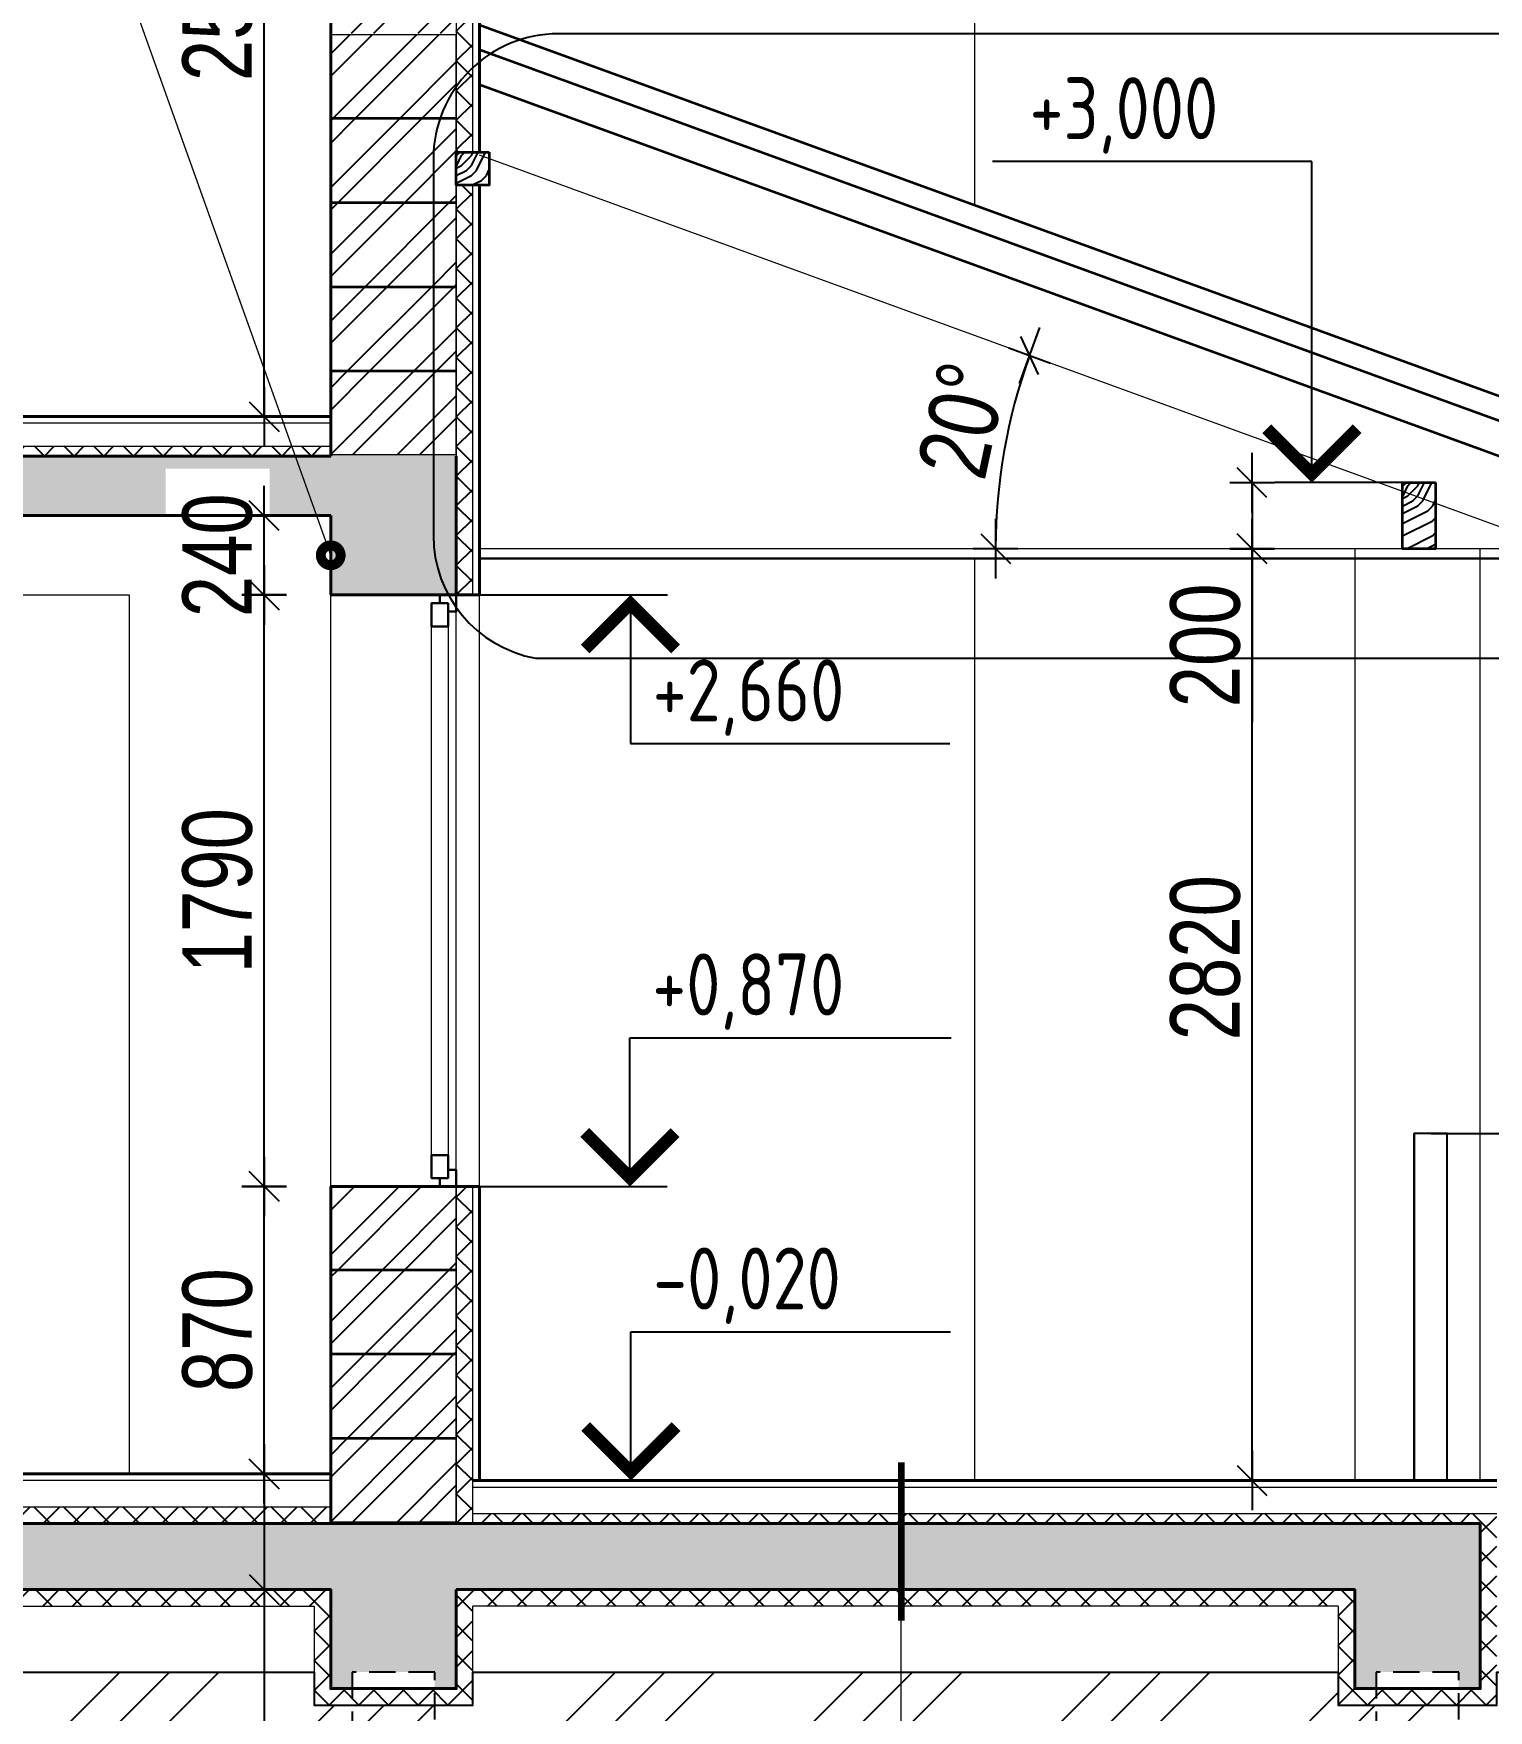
# Model space of a CAD drawing. Extents: x -12289450 to -10763036, y -7834513 to -6150123.
# Drawn here: x -11217832 to -11213427, y -7708437 to -7703361 of the extents above; entities that cross this region are included whole.
import ezdxf

# ---------------------------------------------------------------- set-up
doc = ezdxf.new("R2010")
doc.units = 0
doc.header["$LTSCALE"] = 25
doc.header["$PDMODE"] = 35
doc.linetypes.add('HIDDEN2', pattern=[4.7625, 3.175, -1.5875])
doc.layers.get('DefPoints').update_dxf_attribs({"color": 10, "lineweight": 30})
for name, color, linetype in [('004-ВСПЛИНИИ', 15, 'Continuous'), ('005-РАЗМЕРЫ', 252, 'Continuous'), ('008-ШТРИХОВКА', 252, 'Continuous'), ('Крыши', 7, 'Continuous'), ('Примечания', 7, 'Continuous')]:
    doc.layers.add(name, color=color, linetype=linetype)
for name, color, linetype, lineweight in [('0_Ном_пера__41', 7, 'Continuous', 9), ('A-TEXT', 7, 'Continuous', 15), ('RAZMER', 7, 'Continuous', 9), ('SVAYA', 1, 'Continuous', 40), ('Интерьер - Лестница_Ном_пера__21', 7, 'Continuous', 40), ('Перегор', 4, 'Continuous', 20), ('СТЕНЫ', 5, 'Continuous', 40), ('тонк', 7, 'Continuous', 20)]:
    doc.layers.add(name, color=color, linetype=linetype, lineweight=lineweight)
doc.layers.add('Окна ArchiCAD_Ном._пера__3', color=7, linetype='Continuous', lineweight=15, true_color=0xff6600)
doc.styles.add('GOST 2.304', font='cs_gost2304.shx')
doc.styles.add('TXT0', font='txt', dxfattribs={"width": 0.8})
doc.dimstyles.new('Копия(5) РАЗМЕРЫ', dxfattribs={"dimscale": 30, "dimtxt": 7, "dimasz": 0.15, "dimexe": 0, "dimexo": 0, "dimgap": 1.2, "dimtad": 1, "dimdec": 0, "dimzin": 0, "dimdsep": 46, "dimtxsty": 'TXT0', "dimblk1": 'A8MITTA', "dimblk2": 'A8MITTA', "dimsah": 1, "dimcen": 2, "dimse1": 1, "dimse2": 1, "dimadec": 0, "dimazin": 0, "dimtp": 6, "dimtm": 6, "dimtfac": 1, "dimtdec": 0, "dimtofl": 0, "dimtmove": 0, "dimatfit": 3, "dimldrblk": 'A8MITTA', "dimfxl": 0, "dimtolj": 1, "dimtzin": 0, "dimarcsym": 0})

# ---------------------------------------------------------------- blocks, each defined once
blk = doc.blocks.new('A8MITTA', base_point=(3180, 3140))
for p, q in [((3170, 3130), (3190, 3150)), ((3180, 3155), (3180, 3125)), ((3160, 3140), (3200, 3140))]:
    blk.add_line(p, q)
blk = doc.blocks.new('*D70')
at = {"layer": '005-РАЗМЕРЫ', "color": 0, "lineweight": -2, "ltscale": 4, "transparency": 16777216}
blk.add_line((-11217133.3, -7707716.2), (-11217133.3, -7706855.2), dxfattribs=at)
at = {"layer": 'DefPoints', "color": 0, "ltscale": 4, "transparency": 16777216}
for p in [(-11217133.3, -7706850.7), (-11216931.8, -7706850.7), (-11216931.8, -7707720.7)]:
    blk.add_point(p, dxfattribs=at)
at = {"layer": '005-РАЗМЕРЫ', "color": 0, "lineweight": -2, "ltscale": 4, "transparency": 16777216, "xscale": 4.5, "yscale": 4.5, "zscale": 4.5}
for p, rotation in [((-11217133.3, -7706850.7), 90), ((-11217133.3, -7707720.7), 270)]:
    blk.add_blockref('A8MITTA', p, dxfattribs=dict(at, rotation=rotation))
at = {"layer": '005-РАЗМЕРЫ', "color": 0, "lineweight": 25, "ltscale": 4, "transparency": 16777216, "insert": (-11217274.3, -7707285.7), "char_height": 210, "attachment_point": 5, "rotation": 90, "style": 'TXT0'}
blk.add_mtext('\\A1;870', dxfattribs=at)
blk = doc.blocks.new('*D71')
at = {"layer": '005-РАЗМЕРЫ', "color": 0, "lineweight": -2, "ltscale": 4, "transparency": 16777216}
blk.add_line((-11217133.3, -7706846.2), (-11217133.3, -7705065.2), dxfattribs=at)
at = {"layer": 'DefPoints', "color": 0, "ltscale": 4, "transparency": 16777216}
for p in [(-11217133.3, -7705060.7), (-11216931.8, -7705060.7), (-11216931.8, -7706850.7)]:
    blk.add_point(p, dxfattribs=at)
at = {"layer": '005-РАЗМЕРЫ', "color": 0, "lineweight": -2, "ltscale": 4, "transparency": 16777216, "xscale": 4.5, "yscale": 4.5, "zscale": 4.5}
for p, rotation in [((-11217133.3, -7705060.7), 90), ((-11217133.3, -7706850.7), 270)]:
    blk.add_blockref('A8MITTA', p, dxfattribs=dict(at, rotation=rotation))
at = {"layer": '005-РАЗМЕРЫ', "color": 0, "lineweight": 25, "ltscale": 4, "transparency": 16777216, "insert": (-11217274.3, -7705955.7), "char_height": 210, "attachment_point": 5, "rotation": 90, "style": 'TXT0'}
blk.add_mtext('\\A1;1790', dxfattribs=at)
blk = doc.blocks.new('*D72')
at = {"layer": '005-РАЗМЕРЫ', "color": 0, "lineweight": -2, "ltscale": 4, "transparency": 16777216}
blk.add_line((-11217133.3, -7705056.2), (-11217133.3, -7704825), dxfattribs=at)
at = {"layer": 'DefPoints', "color": 0, "ltscale": 4, "transparency": 16777216}
for p in [(-11217133.3, -7704820.5), (-11216931.8, -7704820.5), (-11216931.8, -7705060.7)]:
    blk.add_point(p, dxfattribs=at)
at = {"layer": '005-РАЗМЕРЫ', "color": 0, "lineweight": -2, "ltscale": 4, "transparency": 16777216, "xscale": 4.5, "yscale": 4.5, "zscale": 4.5}
for p, rotation in [((-11217133.3, -7704820.5), 90), ((-11217133.3, -7705060.7), 270)]:
    blk.add_blockref('A8MITTA', p, dxfattribs=dict(at, rotation=rotation))
at = {"layer": '005-РАЗМЕРЫ', "color": 0, "lineweight": 25, "ltscale": 4, "transparency": 16777216, "insert": (-11217274.3, -7704940.6), "char_height": 210, "attachment_point": 5, "rotation": 90, "style": 'TXT0'}
blk.add_mtext('\\A1;240', dxfattribs=at)
blk = doc.blocks.new('*D73')
at = {"layer": '005-РАЗМЕРЫ', "color": 0, "lineweight": -2, "ltscale": 4, "transparency": 16777216}
blk.add_line((-11217133.3, -7704516.2), (-11217133.3, -7701995.2), dxfattribs=at)
at = {"layer": 'DefPoints', "color": 0, "ltscale": 4, "transparency": 16777216}
for p in [(-11217133.3, -7701990.7), (-11217065.8, -7701990.7), (-11216931.8, -7704520.7)]:
    blk.add_point(p, dxfattribs=at)
at = {"layer": '005-РАЗМЕРЫ', "color": 0, "lineweight": -2, "ltscale": 4, "transparency": 16777216, "xscale": 4.5, "yscale": 4.5, "zscale": 4.5}
for p, rotation in [((-11217133.3, -7701990.7), 90), ((-11217133.3, -7704520.7), 270)]:
    blk.add_blockref('A8MITTA', p, dxfattribs=dict(at, rotation=rotation))
at = {"layer": '005-РАЗМЕРЫ', "color": 0, "lineweight": 25, "ltscale": 4, "transparency": 16777216, "insert": (-11217274.3, -7703255.7), "char_height": 210, "attachment_point": 5, "rotation": 90, "style": 'TXT0'}
blk.add_mtext('\\A1;2530', dxfattribs=at)
blk = doc.blocks.new('*D68')
at = {"layer": '005-РАЗМЕРЫ', "color": 0, "lineweight": -2, "ltscale": 4, "transparency": 16777216}
for p, q in [((-11217133.3, -7707725.2), (-11217133.3, -7708066.2)), ((-11217133.3, -7708070.7), (-11217133.3, -7708995.1))]:
    blk.add_line(p, q, dxfattribs=at)
at = {"layer": 'DefPoints', "color": 0, "ltscale": 4, "transparency": 16777216}
for p in [(-11217133.3, -7707720.7), (-11216931.8, -7707720.7), (-11216931.8, -7708070.7)]:
    blk.add_point(p, dxfattribs=at)
at = {"layer": '005-РАЗМЕРЫ', "color": 0, "lineweight": -2, "ltscale": 4, "transparency": 16777216, "xscale": 4.5, "yscale": 4.5, "zscale": 4.5}
for p, rotation in [((-11217133.3, -7707720.7), 90), ((-11217133.3, -7708070.7), 270)]:
    blk.add_blockref('A8MITTA', p, dxfattribs=dict(at, rotation=rotation))
at = {"layer": '005-РАЗМЕРЫ', "color": 0, "lineweight": 25, "ltscale": 4, "transparency": 16777216, "insert": (-11217274.3, -7708749.1), "char_height": 210, "attachment_point": 5, "rotation": 90, "style": 'TXT0'}
blk.add_mtext('\\A1;350', dxfattribs=at)
blk = doc.blocks.new('*D91')
at = {"layer": '005-РАЗМЕРЫ', "color": 0, "lineweight": -2, "ltscale": 4, "transparency": 16777216}
blk.add_line((-11214142.5, -7707736.2), (-11214142.5, -7704925.2), dxfattribs=at)
at = {"layer": 'DefPoints', "color": 0, "ltscale": 4, "transparency": 16777216}
for p in [(-11214142.5, -7704920.7), (-11213831.8, -7704920.7), (-11214298.5, -7707740.7)]:
    blk.add_point(p, dxfattribs=at)
at = {"layer": '005-РАЗМЕРЫ', "color": 0, "lineweight": -2, "ltscale": 4, "transparency": 16777216, "xscale": 4.5, "yscale": 4.5, "zscale": 4.5}
for p, rotation in [((-11214142.5, -7704920.7), 90), ((-11214142.5, -7707740.7), 270)]:
    blk.add_blockref('A8MITTA', p, dxfattribs=dict(at, rotation=rotation))
at = {"layer": '005-РАЗМЕРЫ', "color": 0, "lineweight": 25, "ltscale": 4, "transparency": 16777216, "insert": (-11214283.5, -7706158.5), "char_height": 210, "attachment_point": 5, "rotation": 90, "style": 'TXT0'}
blk.add_mtext('\\A1;2820', dxfattribs=at)
blk = doc.blocks.new('*D92')
at = {"layer": '005-РАЗМЕРЫ', "color": 0, "lineweight": -2, "ltscale": 4, "transparency": 16777216}
for p, q in [((-11214142.5, -7704725.2), (-11214142.5, -7704916.2)), ((-11214142.5, -7704920.7), (-11214142.5, -7705445.2))]:
    blk.add_line(p, q, dxfattribs=at)
at = {"layer": 'DefPoints', "color": 0, "ltscale": 4, "transparency": 16777216}
for p in [(-11213686.8, -7704720.7), (-11214142.5, -7704920.7), (-11213686.8, -7704920.7)]:
    blk.add_point(p, dxfattribs=at)
at = {"layer": '005-РАЗМЕРЫ', "color": 0, "lineweight": -2, "ltscale": 4, "transparency": 16777216, "xscale": 4.5, "yscale": 4.5, "zscale": 4.5}
for p, rotation in [((-11214142.5, -7704720.7), 90), ((-11214142.5, -7704920.7), 270)]:
    blk.add_blockref('A8MITTA', p, dxfattribs=dict(at, rotation=rotation))
at = {"layer": '005-РАЗМЕРЫ', "color": 0, "lineweight": 25, "ltscale": 4, "transparency": 16777216, "insert": (-11214283.5, -7705213.2), "char_height": 210, "attachment_point": 5, "rotation": 90, "style": 'TXT0'}
blk.add_mtext('\\A1;200', dxfattribs=at)
blk = doc.blocks.new('*D282')
at = {"layer": '005-РАЗМЕРЫ', "color": 0, "lineweight": -2, "ltscale": 4, "transparency": 16777216}
blk.add_arc((-11213209.4, -7704920.7), 1709.5, 160.1508, 179.8492, dxfattribs=at)
at = {"layer": 'DefPoints', "color": 0, "ltscale": 4, "transparency": 16777216}
for p in [(-11216481.8, -7703729.7), (-11214907.3, -7704722.3), (-11216481.8, -7704920.7), (-11213209.4, -7704920.7), (-11213031.8, -7704920.7)]:
    blk.add_point(p, dxfattribs=at)
at = {"layer": '005-РАЗМЕРЫ', "color": 0, "lineweight": -2, "ltscale": 4, "transparency": 16777216, "xscale": 4.5, "yscale": 4.5, "zscale": 4.5}
for p, rotation in [((-11214815.8, -7704336), 70.075411819822), ((-11214918.9, -7704920.7), 269.9245881534147)]:
    blk.add_blockref('A8MITTA', p, dxfattribs=dict(at, rotation=rotation))
at = {"layer": '005-РАЗМЕРЫ', "color": 0, "lineweight": 25, "ltscale": 4, "transparency": 16777216, "insert": (-11215018.5, -7704531.5), "char_height": 210, "attachment_point": 5, "rotation": 77.8585, "style": 'TXT0'}
blk.add_mtext('\\A1;20°', dxfattribs=at)

msp = doc.modelspace()

# ---------------------------------------------------------------- hatches: boundary and pattern name
at = {"layer": '008-ШТРИХОВКА', "lineweight": 25, "ltscale": 4}
h = msp.add_hatch(dxfattribs=at)
h.set_pattern_fill('ANSI32', color=256, scale=15, style=0)
h.set_pattern_definition([(45, (-11216931.81, -7704635.73), (-101.028, 101.028), []), (45, (-11216864.46, -7704635.73), (-101.028, 101.028), [])])
h.paths.add_polyline_path([(-11216551.8, -7701345.7), (-11216731.8, -7701241.7), (-11216731.8, -7701315.7), (-11216681.8, -7701315.7), (-11216681.8, -7701520.7), (-11216551.8, -7701520.7)])
h.paths.add_polyline_path([(-11216731.8, -7701520.7), (-11216731.8, -7701715.7), (-11216551.8, -7701715.7), (-11216551.8, -7701520.7)])
h.paths.add_polyline_path([(-11216731.8, -7701520.7), (-11216931.8, -7701520.7), (-11216931.8, -7701715.7), (-11216731.8, -7701715.7)])
h.paths.add_polyline_path([(-11216551.8, -7702090.7), (-11216551.8, -7701990.7), (-11216931.8, -7701990.7), (-11216931.8, -7702090.7)])
h.paths.add_polyline_path([(-11216551.8, -7702340.7), (-11216551.8, -7702090.7), (-11216931.8, -7702090.7), (-11216931.8, -7702340.7)])
h.paths.add_polyline_path([(-11216551.8, -7702595.7), (-11216551.8, -7702345.7), (-11216931.8, -7702345.7), (-11216931.8, -7702595.7)])
h.paths.add_polyline_path([(-11216931.8, -7702600.7), (-11216931.8, -7702850.7), (-11216551.8, -7702850.7), (-11216551.8, -7702600.7)])
h.paths.add_polyline_path([(-11216931.8, -7702855.7), (-11216931.8, -7703105.7), (-11216551.8, -7703105.7), (-11216551.8, -7702855.7)])
h.paths.add_polyline_path([(-11216931.8, -7703110.7), (-11216931.8, -7703360.7), (-11216551.8, -7703360.7), (-11216551.8, -7703110.7)])
h.paths.add_polyline_path([(-11216551.8, -7703615.7), (-11216551.8, -7703365.7), (-11216931.8, -7703365.7), (-11216931.8, -7703615.7)])
h.paths.add_polyline_path([(-11216931.8, -7703620.7), (-11216931.8, -7703870.7), (-11216551.8, -7703870.7), (-11216551.8, -7703620.7)])
h.paths.add_polyline_path([(-11216551.8, -7704125.7), (-11216551.8, -7703875.7), (-11216931.8, -7703875.7), (-11216931.8, -7704125.7)])
h.paths.add_polyline_path([(-11216551.8, -7704380.7), (-11216551.8, -7704130.7), (-11216931.8, -7704130.7), (-11216931.8, -7704380.7)])
h.paths.add_polyline_path([(-11216931.8, -7704385.7), (-11216931.8, -7704635.7), (-11216551.8, -7704635.7), (-11216551.8, -7704385.7)])
at = {"layer": '008-ШТРИХОВКА', "ltscale": 4}
h = msp.add_hatch(dxfattribs=at)
h.set_pattern_fill('ANSI37', color=256, scale=20, style=0)
h.set_pattern_definition([(45, (-11216551.81, -7705060.72), (-44.9013, 44.9013), []), (135, (-11216551.81, -7705060.72), (-44.9013, -44.9013), [])])
h.paths.add_polyline_path([(-11216551.7, -7703720.7), (-11216501.8, -7703720.7), (-11216501.8, -7701374.5), (-11216551.8, -7701345.7), (-11216551.8, -7701520.7)])
h.paths.add_polyline_path([(-11216501.8, -7703820.7), (-11216551.7, -7703820.7), (-11216551.6, -7705060.7), (-11216501.8, -7705060.7)])
at = {"layer": '008-ШТРИХОВКА'}
h = msp.add_hatch(dxfattribs=at)
h.set_pattern_fill('WOODFACE', color=251, scale=300, style=0, pattern_type=2)
h.set_pattern_definition([(0, (457604.3, -596505.98), (300, 300), [15, -285]), (90, (457724.3, -596400.98), (-300, 300), [30, -270]), (45, (457664.3, -596430.98), (3e-14, 300), [21.21, -63.63, 21.21, -42.42, 148.5, -127.2940687]), (45, (457589.3, -596520.98), (3e-14, 300), [21.213, -42.426, 21.213, -339.4120686]), (45, (457694.3, -596490.98), (3e-14, 300), [21.213, -403.0510686]), (45, (457724.3, -596505.98), (3e-14, 300), [21.213, -403.0510686]), (45, (457679.3, -596475.98), (3e-14, 300), [21.213, -403.0510686]), (45, (457664.3, -596460.98), (3e-14, 300), [42.426, -381.8380686]), (45, (457739.3, -596235.98), (3e-14, 300), [42.426, -381.8380686]), (45, (457634.3, -596445.98), (3e-14, 300), [84.852, -339.4120686]), (45, (457619.3, -596430.98), (3e-14, 300), [84.852, -339.4120686]), (45, (457814.3, -596340.98), (3e-14, 300), [84.852, -339.4120686]), (45, (457604.3, -596400.98), (3e-14, 300), [63.6396, -360.6244686]), (45, (457544.3, -596355.98), (3e-14, 300), [63.6396, -360.6244686]), (45, (457574.3, -596385.98), (3e-14, 300), [63.6396, -360.6244686]), (45, (457769.3, -596295.98), (3e-14, 300), [106.06602, -318.1980486]), (45, (457739.3, -596280.98), (3e-14, 300), [106.06602, -318.1980486]), (45, (457769.3, -596355.98), (3e-14, 300), [148.492424, -275.7716445]), (26.5650512, (457634.3, -596475.98), (300, 1e-07), [33.541017, -637.279374]), (26.5650512, (457694.3, -596385.98), (300, 1e-07), [33.541017, -637.279374]), (26.5650512, (457679.3, -596415.98), (300, 1e-07), [33.541017, -637.279374]), (26.5650512, (457619.3, -596505.98), (300, 1e-07), [67.08204, -603.738353]), (26.5650512, (457679.3, -596370.98), (300, 1e-07), [100.623059, -570.197334]), (26.5650512, (457649.3, -596355.98), (300, 1e-07), [134.1640785, -536.6563146]), (26.5650512, (457619.3, -596340.98), (300, 1e-07), [134.1640785, -536.6563146]), (26.5650512, (457574.3, -596250.98), (300, 1e-07), [134.1640785, -536.6563146]), (26.5650512, (457574.3, -596280.98), (300, 1e-07), [167.7051, -503.115293]), (26.5650512, (457589.3, -596310.98), (300, 1e-07), [167.7051, -503.115293]), (63.4349488, (457694.3, -596430.98), (2e-08, 300), [33.541017, -637.279374]), (63.4349488, (457649.3, -596460.98), (2e-08, 300), [33.541017, -637.279374]), (63.4349488, (457604.3, -596505.98), (2e-08, 300), [67.08204, -603.738353]), (63.4349488, (457694.3, -596460.98), (2e-08, 300), [67.08204, -603.738353]), (63.4349488, (457574.3, -596520.98), (2e-08, 300), [100.623059, -570.197334]), (63.4349488, (457544.3, -596520.98), (2e-08, 300), [134.1640785, -536.6563146]), (63.4349488, (457814.3, -596505.98), (2e-08, 300), [134.1640785, -536.6563146]), (63.4349488, (457709.3, -596475.98), (2e-08, 300), [134.1640785, -536.6563146]), (63.4349488, (457769.3, -596505.98), (2e-08, 300), [167.7051, -503.115293]), (63.4349488, (457739.3, -596490.98), (2e-08, 300), [167.7051, -503.115293])])
h.paths.add_polyline_path([(-11216451.8, -7703820.7), (-11216451.8, -7703720.7), (-11216551.8, -7703720.7), (-11216551.8, -7703820.7)])
at = {"layer": '008-ШТРИХОВКА', "ltscale": 4}
h = msp.add_hatch(dxfattribs=at)
h.set_pattern_fill('ANSI36', color=256, scale=20, angle=90, style=0)
h.set_pattern_definition([(135, (-11226611.81, -7705203.106), (-123.47852, 33.67596), [158.75, -31.75, 0, -31.75])])
h.paths.add_polyline_path([(-11226231.8, -7704820.5), (-11223621.8, -7704820.5), (-11223621.8, -7704640.7), (-11226611.8, -7704640.7), (-11226611.8, -7705060.7), (-11226231.8, -7705060.7), (-11226231.8, -7705060.7)])
h.paths.add_polyline_path([(-11216551.8, -7704635.7), (-11216931.8, -7704635.7), (-11219825.8, -7704640.7), (-11216931.8, -7704640.7), (-11216931.8, -7704640.7), (-11220941.8, -7704640.7), (-11220941.8, -7704640.7), (-11216931.8, -7704640.7), (-11216931.8, -7704640.7), (-11219825.8, -7704640.7), (-11223481.8, -7704640.7), (-11223481.8, -7704820.5), (-11221321.8, -7704820.5), (-11221321.8, -7705060.7), (-11220941.8, -7705060.7), (-11220941.8, -7704820.5), (-11216931.8, -7704820.5), (-11216931.8, -7705060.7), (-11216601.8, -7705060.7), (-11216601.8, -7705060.7), (-11216551.8, -7705060.7)])
h.paths.add_polyline_path([(-11217116.8, -7704820.5), (-11217116.8, -7704678.1), (-11217431.8, -7704678.1), (-11217431.8, -7704820.5)], flags=17)
h.paths.add_polyline_path([(-11221408.1, -7704820.5), (-11221408.1, -7704640.7), (-11221723.1, -7704640.7), (-11221723.1, -7704820.5)], flags=16)
h = msp.add_hatch(dxfattribs=at)
h.set_pattern_fill('ANSI37', color=256, scale=20, style=0)
h.set_pattern_definition([(45, (-11220941.81, -7704640.727), (-44.9013, 44.9013), []), (135, (-11220941.81, -7704640.727), (-44.9013, -44.9013), [])])
h.paths.add_polyline_path([(-11220941.8, -7704610.7), (-11216931.8, -7704610.7), (-11216931.8, -7704640.7), (-11220941.8, -7704640.7)])
at = {"layer": '008-ШТРИХОВКА'}
h = msp.add_hatch(dxfattribs=at)
h.set_pattern_fill('WOODFACE', color=251, scale=300, style=0, pattern_type=2)
h.set_pattern_definition([(0, (460469.3, -597506), (300, 300), [15, -285]), (90, (460589.3, -597401), (-300, 300), [30, -270]), (45, (460529.3, -597430.99), (3e-14, 300), [21.21, -63.63, 21.21, -42.42, 148.5, -127.2940687]), (45, (460454.3, -597520.99), (3e-14, 300), [21.213, -42.426, 21.213, -339.4120686]), (45, (460559.3, -597490.99), (3e-14, 300), [21.213, -403.0510686]), (45, (460589.3, -597505.99), (3e-14, 300), [21.213, -403.0510686]), (45, (460544.3, -597475.99), (3e-14, 300), [21.213, -403.0510686]), (45, (460529.3, -597460.99), (3e-14, 300), [42.426, -381.8380686]), (45, (460604.3, -597235.99), (3e-14, 300), [42.426, -381.8380686]), (45, (460499.3, -597445.99), (3e-14, 300), [84.852, -339.4120686]), (45, (460484.3, -597430.99), (3e-14, 300), [84.852, -339.4120686]), (45, (460679.3, -597340.99), (3e-14, 300), [84.852, -339.4120686]), (45, (460469.3, -597400.99), (3e-14, 300), [63.6396, -360.6244686]), (45, (460409.3, -597355.99), (3e-14, 300), [63.6396, -360.6244686]), (45, (460439.3, -597385.99), (3e-14, 300), [63.6396, -360.6244686]), (45, (460634.3, -597295.99), (3e-14, 300), [106.06602, -318.1980486]), (45, (460604.3, -597280.99), (3e-14, 300), [106.06602, -318.1980486]), (45, (460634.3, -597355.99), (3e-14, 300), [148.492424, -275.7716445]), (26.5650512, (460499.3, -597475.99), (300, 1e-07), [33.541017, -637.279374]), (26.5650512, (460559.3, -597385.99), (300, 1e-07), [33.541017, -637.279374]), (26.5650512, (460544.3, -597415.99), (300, 1e-07), [33.541017, -637.279374]), (26.5650512, (460484.3, -597505.99), (300, 1e-07), [67.08204, -603.738353]), (26.5650512, (460544.3, -597370.99), (300, 1e-07), [100.623059, -570.197334]), (26.5650512, (460514.3, -597355.99), (300, 1e-07), [134.1640785, -536.6563146]), (26.5650512, (460484.3, -597340.99), (300, 1e-07), [134.1640785, -536.6563146]), (26.5650512, (460439.3, -597250.99), (300, 1e-07), [134.1640785, -536.6563146]), (26.5650512, (460439.3, -597280.99), (300, 1e-07), [167.7051, -503.115293]), (26.5650512, (460454.3, -597310.99), (300, 1e-07), [167.7051, -503.115293]), (63.4349488, (460559.3, -597430.99), (2e-08, 300), [33.541017, -637.279374]), (63.4349488, (460514.3, -597460.99), (2e-08, 300), [33.541017, -637.279374]), (63.4349488, (460469.3, -597505.99), (2e-08, 300), [67.08204, -603.738353]), (63.4349488, (460559.3, -597460.99), (2e-08, 300), [67.08204, -603.738353]), (63.4349488, (460439.3, -597520.99), (2e-08, 300), [100.623059, -570.197334]), (63.4349488, (460409.3, -597520.99), (2e-08, 300), [134.1640785, -536.6563146]), (63.4349488, (460679.3, -597505.99), (2e-08, 300), [134.1640785, -536.6563146]), (63.4349488, (460574.3, -597475.99), (2e-08, 300), [134.1640785, -536.6563146]), (63.4349488, (460634.3, -597505.99), (2e-08, 300), [167.7051, -503.115293]), (63.4349488, (460604.3, -597490.99), (2e-08, 300), [167.7051, -503.115293])])
h.paths.add_polyline_path([(-11213586.8, -7704920.7), (-11213586.8, -7704720.7), (-11213686.8, -7704720.7), (-11213686.8, -7704920.7)])
at = {"layer": '008-ШТРИХОВКА', "lineweight": 25, "ltscale": 4}
h = msp.add_hatch(dxfattribs=at)
h.set_pattern_fill('ANSI32', color=256, scale=15, style=0)
h.set_pattern_definition([(45, (-11216931.81, -7707865.72), (-101.028, 101.028), []), (45, (-11216864.46, -7707865.72), (-101.028, 101.028), [])])
h.paths.add_polyline_path([(-11216551.8, -7706850.7), (-11216601.8, -7706850.7), (-11216931.8, -7706850.7), (-11216931.8, -7707100.7), (-11216551.8, -7707100.7)])
h.paths.add_polyline_path([(-11216931.8, -7707105.7), (-11216931.8, -7707355.7), (-11216551.8, -7707355.7), (-11216551.8, -7707105.7)])
h.paths.add_polyline_path([(-11216931.8, -7707360.7), (-11216931.8, -7707610.7), (-11216551.8, -7707610.7), (-11216551.8, -7707360.7)])
h.paths.add_polyline_path([(-11216931.8, -7707615.7), (-11216931.8, -7707865.7), (-11216551.8, -7707865.7), (-11216551.8, -7707615.7)])
at = {"layer": '008-ШТРИХОВКА', "ltscale": 4}
h = msp.add_hatch(dxfattribs=at)
h.set_pattern_fill('ANSI37', color=256, scale=20, style=0)
h.set_pattern_definition([(45, (-11216551.81, -7707870.72), (-44.9013, 44.9013), []), (135, (-11216551.81, -7707870.72), (-44.9013, -44.9013), [])])
edge = h.paths.add_edge_path()
edge.add_line((-11216551.8, -7706850.7), (-11216551.8, -7707870.7))
edge.add_line((-11216551.8, -7707870.7), (-11216501.8, -7707870.7))
edge.add_line((-11216501.8, -7707870.7), (-11216501.8, -7706850.7))
h = msp.add_hatch(dxfattribs=at)
h.set_pattern_fill('ANSI37', color=256, scale=20, style=0)
h.set_pattern_definition([(45, (-11228161.81, -7708420.72), (-44.90128, 44.90128), []), (135, (-11228161.81, -7708420.72), (-44.90128, -44.90128), [])])
h.paths.add_polyline_path([(-11213831.8, -7708070.7), (-11214951.8, -7708070.7), (-11216551.8, -7708070.7), (-11216551.8, -7708370.7), (-11216616.8, -7708370.7), (-11216616.8, -7708420.7), (-11216501.8, -7708420.7), (-11216501.8, -7708120.7), (-11213881.8, -7708120.7), (-11213881.8, -7708420.7), (-11213766.8, -7708420.7), (-11213766.8, -7708370.7), (-11213831.8, -7708370.7)])
h.paths.add_polyline_path([(-11213516.8, -7708370.7), (-11213766.8, -7708370.7), (-11213766.8, -7708420.7), (-11213516.8, -7708420.7)], flags=17)
h.paths.add_polyline_path([(-11213401.8, -7708024.9), (-11213401.8, -7707890.7), (-11213401.8, -7707840.7), (-11216501.8, -7707840.7), (-11216501.8, -7707870.7), (-11213451.8, -7707870.7), (-11213451.8, -7708370.7), (-11213516.8, -7708370.7), (-11213516.8, -7708420.7), (-11213401.8, -7708420.7)])
h.paths.add_polyline_path([(-11216931.8, -7708070.7), (-11219392.1, -7708070.7), (-11219392.1, -7708097.2), (-11219368.6, -7708120.7), (-11216981.8, -7708120.7), (-11216981.8, -7708420.7), (-11216866.8, -7708420.7), (-11216866.8, -7708370.7), (-11216931.8, -7708370.7)])
h.paths.add_polyline_path([(-11216616.8, -7708370.7), (-11216866.8, -7708370.7), (-11216866.8, -7708420.7), (-11216616.8, -7708420.7)])
h.paths.add_polyline_path([(-11219392.1, -7708097.2), (-11219392.1, -7708070.7), (-11220941.8, -7708070.7), (-11220941.8, -7708370.7), (-11221006.8, -7708370.7), (-11221006.8, -7708420.7), (-11220891.8, -7708420.7), (-11220891.8, -7708120.7), (-11219415.6, -7708120.7)])
h.paths.add_polyline_path([(-11221006.8, -7708370.7), (-11221256.8, -7708370.7), (-11221256.8, -7708420.7), (-11221006.8, -7708420.7)])
h.paths.add_polyline_path([(-11221256.8, -7708370.7), (-11221321.8, -7708370.7), (-11221321.8, -7708070.7), (-11223361.8, -7708070.7), (-11223361.8, -7708370.7), (-11223426.8, -7708370.7), (-11223426.8, -7708420.7), (-11223311.8, -7708420.7), (-11223311.8, -7708120.7), (-11221371.8, -7708120.7), (-11221371.8, -7708420.7), (-11221256.8, -7708420.7)])
h.paths.add_polyline_path([(-11223426.8, -7708370.7), (-11223676.8, -7708370.7), (-11223676.8, -7708420.7), (-11223426.8, -7708420.7)])
h.paths.add_polyline_path([(-11223676.8, -7708370.7), (-11223741.8, -7708370.7), (-11223741.8, -7708070.7), (-11226231.8, -7708070.7), (-11226231.8, -7708370.7), (-11226296.8, -7708370.7), (-11226296.8, -7708420.7), (-11226181.8, -7708420.7), (-11226181.8, -7708120.7), (-11223791.8, -7708120.7), (-11223791.8, -7708420.7), (-11223676.8, -7708420.7)])
h.paths.add_polyline_path([(-11226296.8, -7708370.7), (-11226546.8, -7708370.7), (-11226546.8, -7708420.7), (-11226296.8, -7708420.7)])
h.paths.add_polyline_path([(-11226546.8, -7708370.7), (-11226611.8, -7708370.7), (-11226611.8, -7708070.7), (-11227731.8, -7708070.7), (-11227731.8, -7708370.7), (-11227796.8, -7708370.7), (-11227796.8, -7708420.7), (-11227681.8, -7708420.7), (-11227681.8, -7708120.7), (-11226661.8, -7708120.7), (-11226661.8, -7708420.7), (-11226546.8, -7708420.7)])
h.paths.add_polyline_path([(-11227796.8, -7708370.7), (-11228046.8, -7708370.7), (-11228046.8, -7708420.7), (-11227796.8, -7708420.7)], flags=17)
h.paths.add_polyline_path([(-11228046.8, -7708370.7), (-11228111.8, -7708370.7), (-11228111.8, -7707870.7), (-11226681.8, -7707870.7), (-11226681.8, -7707840.7), (-11228161.8, -7707840.7), (-11228161.8, -7708210.7), (-11228161.8, -7708420.7), (-11228046.8, -7708420.7)])
h.paths.add_polyline_path([(-11220039.9, -7708219.2), (-11220039.9, -7707722.2), (-11220354.9, -7707722.2), (-11220354.9, -7708219.2)], flags=9)
h = msp.add_hatch(dxfattribs=at)
h.set_pattern_fill('ANSI37', color=256, scale=20, style=0)
h.set_pattern_definition([(45, (-11226681.81, -7708219.22), (-44.9013, 44.9013), []), (135, (-11226681.81, -7708219.22), (-44.9013, -44.9013), [])])
h.paths.add_polyline_path([(-11226681.8, -7707820.7), (-11226681.8, -7707870.7), (-11223741.8, -7707870.7), (-11223741.8, -7707820.7)])
h.paths.add_polyline_path([(-11223361.8, -7707820.7), (-11223361.8, -7707870.7), (-11221321.8, -7707870.7), (-11221321.8, -7707820.7)])
h.paths.add_polyline_path([(-11220941.8, -7707820.7), (-11220941.8, -7707870.7), (-11219392.1, -7707870.7), (-11219392.1, -7707844.2), (-11219415.6, -7707820.7), (-11219825.8, -7707820.7)])
h.paths.add_polyline_path([(-11219368.6, -7707820.7), (-11219392.1, -7707844.2), (-11219392.1, -7707870.7), (-11216931.8, -7707870.7), (-11216931.8, -7707820.7)])
h.paths.add_polyline_path([(-11220039.9, -7708219.2), (-11220039.9, -7707722.2), (-11220354.9, -7707722.2), (-11220354.9, -7708219.2)], flags=9)
h = msp.add_hatch(dxfattribs=at)
h.set_pattern_fill('ANSI36', color=256, scale=20, angle=90, style=0)
h.set_pattern_definition([(135, (-11228111.81, -7708370.72), (-123.47852, 33.67596), [158.75, -31.75, 0, -31.75])])
h.paths.add_polyline_path([(-11227731.8, -7708070.7), (-11226611.8, -7708070.7), (-11226611.8, -7708370.7), (-11226546.8, -7708370.7), (-11226546.8, -7708320.7), (-11226296.8, -7708320.7), (-11226296.8, -7708370.7), (-11226231.8, -7708370.7), (-11226231.8, -7708070.7), (-11223741.8, -7708070.7), (-11223741.8, -7708370.7), (-11223676.8, -7708370.7), (-11223676.8, -7708320.7), (-11223426.8, -7708320.7), (-11223426.8, -7708370.7), (-11223361.8, -7708370.7), (-11223361.8, -7708070.7), (-11221321.8, -7708070.7), (-11221321.8, -7708370.7), (-11221256.8, -7708370.7), (-11221256.8, -7708320.7), (-11221006.8, -7708320.7), (-11221006.8, -7708370.7), (-11220941.8, -7708370.7), (-11220941.8, -7708070.7), (-11216931.8, -7708070.7), (-11216931.8, -7708370.7), (-11216866.8, -7708370.7), (-11216866.8, -7708320.7), (-11216616.8, -7708320.7), (-11216616.8, -7708370.7), (-11216551.8, -7708370.7), (-11216551.8, -7708070.7), (-11213831.8, -7708070.7), (-11213831.8, -7708370.7), (-11213766.8, -7708370.7), (-11213766.8, -7708320.7), (-11213516.8, -7708320.7), (-11213516.8, -7708370.7), (-11213451.8, -7708370.7), (-11213451.8, -7707870.7), (-11215331.8, -7707870.7), (-11216501.8, -7707870.7), (-11216501.8, -7707870.7), (-11216551.8, -7707870.7), (-11226681.8, -7707870.7), (-11228111.8, -7707870.7), (-11228111.8, -7708370.7), (-11228046.8, -7708370.7), (-11228046.8, -7708320.7), (-11227796.8, -7708320.7), (-11227796.8, -7708370.7), (-11227731.8, -7708370.7)])
at = {"layer": '008-ШТРИХОВКА', "linetype": 'Continuous', "ltscale": 3}
h = msp.add_hatch(dxfattribs=at)
h.set_pattern_fill('GROUNDBORDER', color=0, scale=33.333333, style=0, pattern_type=2)
h.set_pattern_definition([(45, (0, 0), (-374.99994, 374.99994), []), (45, (150, 0), (-374.99994, 374.99994), []), (45, (-450, 0), (-374.99994, 374.99994), [])])
h.paths.add_polyline_path([(-11230856.7, -7708320.7), (-11229161.8, -7708320.7), (-11229161.8, -7708370.7), (-11228161.8, -7708370.7), (-11228161.8, -7708420.7), (-11227681.8, -7708420.7), (-11227681.8, -7708320.7), (-11226661.8, -7708320.7), (-11226661.8, -7708420.7), (-11226181.8, -7708420.7), (-11226181.8, -7708320.7), (-11223791.8, -7708320.7), (-11223791.8, -7708420.7), (-11223311.8, -7708420.7), (-11223311.8, -7708320.7), (-11221371.8, -7708320.7), (-11221371.8, -7708420.7), (-11220891.8, -7708420.7), (-11220891.8, -7708320.7), (-11216981.8, -7708320.7), (-11216981.8, -7708420.7), (-11216501.8, -7708420.7), (-11216501.8, -7708320.7), (-11213881.8, -7708320.7), (-11213881.8, -7708420.7), (-11213401.8, -7708420.7), (-11213401.8, -7708320.7), (-11212810.1, -7708320.7), (-11212801.8, -7708324.9), (-11212801.8, -7708490.7), (-11212501.8, -7708490.7), (-11212501.8, -7708370.7), (-11211501.8, -7708370.7), (-11211501.8, -7708320.7), (-11210260.1, -7708320.7), (-11210260.1, -7708320.7), (-11210260.1, -7708545.7), (-11211276.8, -7708545.7), (-11211276.8, -7708595.7), (-11212276.8, -7708595.7), (-11212276.8, -7708715.7), (-11213026.8, -7708715.7), (-11213026.8, -7708463.9), (-11212863.3, -7708545.7), (-11213176.8, -7708545.7), (-11213176.8, -7708645.7), (-11214106.8, -7708645.7), (-11214106.8, -7708545.7), (-11216276.8, -7708545.7), (-11216276.8, -7708645.7), (-11217206.8, -7708645.7), (-11217206.8, -7708545.7), (-11220666.8, -7708545.7), (-11220666.8, -7708645.7), (-11221596.8, -7708645.7), (-11221596.8, -7708545.7), (-11223086.8, -7708545.7), (-11223086.8, -7708645.7), (-11224016.8, -7708645.7), (-11224016.8, -7708545.7), (-11225956.8, -7708545.7), (-11225956.8, -7708645.7), (-11226886.8, -7708645.7), (-11226886.8, -7708545.7), (-11227456.8, -7708545.7), (-11227456.8, -7708645.7), (-11228386.8, -7708645.7), (-11228386.8, -7708595.7), (-11229386.8, -7708595.7), (-11229386.8, -7708545.7), (-11230856.7, -7708545.7)], flags=0)

# ---------------------------------------------------------------- linework, layer by layer
at = {"lineweight": 25, "ltscale": 20, "const_width": 60}
msp.add_lwpolyline([(-11216916.8, -7704940.6, -1), (-11216946.8, -7704940.6, -1)], format="xyb", close=True, dxfattribs=at)
at = {"layer": '004-ВСПЛИНИИ', "lineweight": 25}
msp.add_lwpolyline([(-11213651.8, -7707740.7), (-11213651.8, -7706690.7)], dxfattribs=at)
msp.add_lwpolyline([(-11213651.8, -7707740.7), (-11213551.8, -7707740.7), (-11213551.8, -7706690.7), (-11213651.8, -7706690.7)], close=True, dxfattribs=at)
at = {"layer": '004-ВСПЛИНИИ', "lineweight": 18}
for points in [[(-11213551.8, -7707740.7), (-11213551.8, -7706690.7)], [(-11213551.8, -7707740.7), (-11213651.8, -7707740.7)]]:
    msp.add_lwpolyline(points, dxfattribs=at)
at = {"layer": '008-ШТРИХОВКА', "color": 0, "linetype": 'Continuous', "ltscale": 3}
msp.add_lwpolyline([(-11223791.8, -7708420.7), (-11223311.8, -7708420.7), (-11223311.8, -7708320.7), (-11221371.8, -7708320.7), (-11221371.8, -7708420.7), (-11220891.8, -7708420.7), (-11220891.8, -7708320.7), (-11216981.8, -7708320.7), (-11216981.8, -7708420.7), (-11216501.8, -7708420.7), (-11216501.8, -7708320.7), (-11213881.8, -7708320.7), (-11213881.8, -7708420.7), (-11213401.8, -7708420.7), (-11213401.8, -7708320.7), (-11212810.1, -7708320.7), (-11212801.8, -7708324.9), (-11212801.8, -7708490.7), (-11212501.8, -7708490.7), (-11212501.8, -7708370.7), (-11211501.8, -7708370.7), (-11211501.8, -7708320.7), (-11210260.1, -7708320.7)], dxfattribs=at)
at = {"layer": '0_Ном_пера__41', "linetype": 'Continuous'}
msp.add_line((-11215204.7, -7709757), (-11215204.7, -7707769.6), dxfattribs=at)
at = {"layer": 'A-TEXT', "color": 7, "const_width": 20}
msp.add_lwpolyline([(-11215204.7, -7708165.2), (-11215204.7, -7707685.8)], dxfattribs=at)
at = {"layer": 'RAZMER', "color": 1, "lineweight": 35, "ltscale": 4}
for points in [[(-11216451.8, -7703720.7), (-11216451.8, -7703820.7), (-11216551.8, -7703820.7), (-11216551.8, -7703720.7)], [(-11213586.8, -7704720.7), (-11213586.8, -7704920.7), (-11213686.8, -7704920.7), (-11213686.8, -7704720.7)]]:
    msp.add_lwpolyline(points, close=True, dxfattribs=at)
at = {"layer": 'SVAYA', "linetype": 'HIDDEN2', "lineweight": 25}
for points in [[(-11216616.8, -7709059), (-11216616.8, -7708320.7), (-11216866.8, -7708320.7), (-11216866.8, -7709059)], [(-11213516.8, -7709059), (-11213516.8, -7708320.7), (-11213766.8, -7708320.7), (-11213766.8, -7709059)]]:
    msp.add_lwpolyline(points, dxfattribs=at)
at = {"layer": 'Интерьер - Лестница_Ном_пера__21', "linetype": 'HIDDEN2', "lineweight": 5}
for points in [[(-11220891.8, -7708320.7), (-11216981.8, -7708320.7)], [(-11213881.8, -7708320.7), (-11216501.8, -7708320.7)]]:
    msp.add_lwpolyline(points, dxfattribs=at)
at = {"layer": 'Крыши', "lineweight": 15, "ltscale": 3}
msp.add_line((-11213031.8, -7704920.7), (-11216481.8, -7704920.7), dxfattribs=at)
at = {"layer": 'Крыши', "lineweight": 30, "ltscale": 3}
msp.add_line((-11213001.8, -7704950.7), (-11216481.8, -7704950.7), dxfattribs=at)
at = {"layer": 'Крыши', "lineweight": 35, "ltscale": 3}
for points in [[(-11212951.8, -7704620.7), (-11216481.8, -7703335.9)], [(-11212951.8, -7704695.2), (-11216481.8, -7703410.4)], [(-11213001.8, -7704783.4), (-11216481.8, -7703516.8)]]:
    msp.add_lwpolyline(points, dxfattribs=at)
at = {"layer": 'Крыши', "lineweight": 15, "ltscale": 3}
msp.add_lwpolyline([(-11213209.4, -7704920.7), (-11216481.8, -7703729.7)], dxfattribs=at)
at = {"layer": 'Окна ArchiCAD_Ном._пера__3', "linetype": 'Continuous'}
msp.add_lwpolyline([(-11216601.8, -7706825.7), (-11216601.8, -7706850.7), (-11216551.8, -7706850.7), (-11216551.6, -7705060.7), (-11216601.8, -7705060.7), (-11216601.8, -7705085.7)], dxfattribs=at)
at = {"layer": 'Окна ArchiCAD_Ном._пера__3', "linetype": 'Continuous', "lineweight": 30}
for points in [[(-11216551.8, -7705060.7), (-11216551.8, -7705110.7), (-11216551.8, -7705110.7), (-11216576.8, -7705110.7), (-11216576.8, -7705085.7), (-11216601.8, -7705085.7), (-11216601.8, -7705060.7)], [(-11216626.8, -7705155.7), (-11216576.8, -7705155.7), (-11216576.8, -7705085.7), (-11216626.8, -7705085.7)], [(-11216626.8, -7706755.7), (-11216576.8, -7706755.7), (-11216576.8, -7706825.7), (-11216626.8, -7706825.7)], [(-11216551.8, -7706850.7), (-11216551.8, -7706800.7), (-11216551.8, -7706800.7), (-11216576.8, -7706800.7), (-11216576.8, -7706825.7), (-11216601.8, -7706825.7), (-11216601.8, -7706850.7)]]:
    msp.add_lwpolyline(points, close=True, dxfattribs=at)
at = {"layer": 'Окна ArchiCAD_Ном._пера__3', "linetype": 'Continuous'}
msp.add_lwpolyline([(-11216626.8, -7705155.7), (-11216576.8, -7705155.7), (-11216576.8, -7706755.7), (-11216626.8, -7706755.7)], close=True, dxfattribs=at)
at = {"layer": 'Перегор', "color": 6, "linetype": 'Continuous', "lineweight": 25, "ltscale": 5}
msp.add_lwpolyline([(-11212837.9, -7704885), (-11212838, -7703739.1, 0.413301), (-11213216, -7703362.2), (-11216243.1, -7703362.2, 0.414214), (-11216621.1, -7703740.2), (-11216621.1, -7704880.6, 0.361262), (-11216312.3, -7705252.2), (-11213216, -7705252.2, 0.42276), (-11212837.9, -7704885)], format="xyb", close=True, dxfattribs=at)
at = {"layer": 'Примечания', "linetype": 'Continuous', "lineweight": 25, "ltscale": 75}
for p, q in [((-11213961.2, -7703748.8), (-11214928.7, -7703748.8)), ((-11213961.2, -7704720.7), (-11213961.2, -7703748.8)), ((-11213686.8, -7704720.7), (-11214073.7, -7704720.7)), ((-11216760.8, -7705060.7), (-11215912.1, -7705060.7)), ((-11216024.6, -7705060.7), (-11216024.6, -7705510.7)), ((-11216024.6, -7705510.7), (-11215057.1, -7705510.7)), ((-11216025.9, -7706850.7), (-11216025.9, -7706400.7)), ((-11216025.9, -7706400.7), (-11215053.7, -7706400.7)), ((-11213601.8, -7706690.7), (-11212821.8, -7706690.7)), ((-11216760.8, -7706850.7), (-11215913.4, -7706850.7)), ((-11216023.2, -7707740.7), (-11216023.2, -7707290.7)), ((-11216023.2, -7707290.7), (-11215055.7, -7707290.7)), ((-11216152.9, -7707740.7), (-11215910.7, -7707740.7))]:
    msp.add_line(p, q, dxfattribs=at)
at = {"layer": 'Примечания', "linetype": 'Continuous', "lineweight": 25, "ltscale": 75, "const_width": 37.5}
for points in [[(-11214098, -7704557.5), (-11213961.2, -7704694.2), (-11213824.5, -7704557.5)], [(-11215887.9, -7705224), (-11216024.6, -7705087.2), (-11216161.4, -7705224)], [(-11216162.6, -7706687.5), (-11216025.9, -7706824.2), (-11215889.1, -7706687.5)], [(-11216159.9, -7707577.5), (-11216023.2, -7707714.2), (-11215886.5, -7707577.5)]]:
    msp.add_lwpolyline(points, dxfattribs=at)
at = {"layer": 'СТЕНЫ', "ltscale": 3}
for p, q in [((-11216931.8, -7704640.7), (-11222481.8, -7704640.7)), ((-11216551.8, -7705060.7), (-11216551.8, -7704640.7)), ((-11220941.8, -7704820.5), (-11216931.8, -7704820.5)), ((-11216931.8, -7704820.5), (-11216931.8, -7705060.7)), ((-11216931.8, -7705060.7), (-11216551.8, -7705060.7)), ((-11216501.8, -7707740.7), (-11213401.8, -7707740.7)), ((-11213451.8, -7707870.7), (-11213451.8, -7708370.7)), ((-11213451.8, -7708370.7), (-11213451.8, -7707870.7)), ((-11220941.8, -7708070.7), (-11216931.8, -7708070.7)), ((-11216551.8, -7708370.7), (-11216551.8, -7708070.7)), ((-11213831.8, -7708070.7), (-11213831.8, -7708370.7)), ((-11216931.8, -7708370.7), (-11216551.8, -7708370.7)), ((-11213451.8, -7708370.7), (-11213831.8, -7708370.7)), ((-11213831.8, -7708370.7), (-11213451.8, -7708370.7))]:
    msp.add_line(p, q, dxfattribs=at)
at = {"layer": 'СТЕНЫ', "lineweight": 9, "ltscale": 4}
for p, q in [((-11216501.8, -7707760.7), (-11213401.8, -7707760.7)), ((-11220891.8, -7708120.7), (-11216981.8, -7708120.7)), ((-11216981.8, -7708120.7), (-11216981.8, -7708420.7)), ((-11216501.8, -7708420.7), (-11216501.8, -7708120.7)), ((-11213881.8, -7708120.7), (-11213881.8, -7708420.7)), ((-11216981.8, -7708420.7), (-11216501.8, -7708420.7)), ((-11213881.8, -7708420.7), (-11213401.8, -7708420.7))]:
    msp.add_line(p, q, dxfattribs=at)
at = {"layer": 'СТЕНЫ', "ltscale": 4}
msp.add_line((-11213451.8, -7707870.7), (-11222661.8, -7707870.7), dxfattribs=at)
at = {"layer": 'СТЕНЫ'}
msp.add_line((-11215331.8, -7707870.7), (-11213451.8, -7707870.7), dxfattribs=at)
at = {"layer": 'СТЕНЫ', "lineweight": 15, "ltscale": 3}
for points in [[(-11216501.8, -7701990.7), (-11216501.8, -7701374.5), (-11216551.8, -7701345.7), (-11216551.6, -7705060.7)], [(-11214981.8, -7703881.9), (-11214981.8, -7701720.7)], [(-11216501.8, -7703720.7), (-11216501.8, -7701990.7)], [(-11216551.8, -7703620.7), (-11216551.8, -7705060.7)], [(-11216501.8, -7705060.7), (-11216501.8, -7703820.7)], [(-11214981.8, -7707740.7), (-11214981.8, -7707740.7), (-11214981.8, -7707740.7), (-11214981.8, -7704950.7)], [(-11216931.8, -7706850.7), (-11216931.8, -7705060.7)], [(-11216481.8, -7706850.7), (-11216481.8, -7705060.7)], [(-11216481.8, -7706850.7), (-11216481.8, -7705150.7)], [(-11216551.8, -7706850.7), (-11216551.8, -7707870.7), (-11216501.8, -7707870.7), (-11216501.8, -7706850.7)]]:
    msp.add_lwpolyline(points, dxfattribs=at)
at = {"layer": 'СТЕНЫ', "ltscale": 3}
for points in [[(-11216931.8, -7701990.7), (-11216931.8, -7704640.7)], [(-11216481.8, -7701990.7), (-11216481.8, -7703720.7)], [(-11216481.8, -7703820.7), (-11216481.8, -7705060.7)], [(-11219825.8, -7704640.7), (-11216931.8, -7704640.7)], [(-11216931.8, -7705060.7), (-11216481.8, -7705060.7)], [(-11216931.8, -7706850.7), (-11216931.8, -7707870.7)], [(-11216931.8, -7706850.7), (-11216481.8, -7706850.7)], [(-11216481.8, -7706850.7), (-11216481.8, -7707740.7)], [(-11213451.8, -7707870.7), (-11213451.8, -7708370.7), (-11213831.8, -7708370.7), (-11213831.8, -7708070.7), (-11214951.8, -7708070.7)], [(-11216551.8, -7708070.7), (-11216551.8, -7708370.7), (-11216931.8, -7708370.7), (-11216931.8, -7708070.7), (-11220941.8, -7708070.7)], [(-11216551.8, -7708070.7), (-11213831.8, -7708070.7)]]:
    msp.add_lwpolyline(points, dxfattribs=at)
at = {"layer": 'СТЕНЫ', "lineweight": 9, "ltscale": 4}
for points in [[(-11216931.8, -7703615.7), (-11216551.8, -7703615.7), (-11216551.8, -7703365.7), (-11216931.8, -7703365.7)], [(-11216931.8, -7703870.7), (-11216551.8, -7703870.7), (-11216551.8, -7703620.7), (-11216931.8, -7703620.7)], [(-11216931.8, -7704125.7), (-11216551.8, -7704125.7), (-11216551.8, -7703875.7), (-11216931.8, -7703875.7)], [(-11216931.8, -7704380.7), (-11216551.8, -7704380.7), (-11216551.8, -7704130.7), (-11216931.8, -7704130.7)], [(-11216931.8, -7704635.7), (-11216551.8, -7704635.7), (-11216551.8, -7704385.7), (-11216931.8, -7704385.7)], [(-11216931.8, -7707100.7), (-11216551.8, -7707100.7), (-11216551.8, -7706850.7), (-11216931.8, -7706850.7)], [(-11216931.8, -7707355.7), (-11216551.8, -7707355.7), (-11216551.8, -7707105.7), (-11216931.8, -7707105.7)], [(-11216931.8, -7707610.7), (-11216551.8, -7707610.7), (-11216551.8, -7707360.7), (-11216931.8, -7707360.7)], [(-11216931.8, -7707865.7), (-11216551.8, -7707865.7), (-11216551.8, -7707615.7), (-11216931.8, -7707615.7)]]:
    msp.add_lwpolyline(points, close=True, dxfattribs=at)
at = {"layer": 'СТЕНЫ', "ltscale": 4}
for points in [[(-11216931.8, -7704520.7), (-11220941.8, -7704520.7)], [(-11216931.8, -7707720.7), (-11220941.8, -7707720.7)]]:
    msp.add_lwpolyline(points, dxfattribs=at)
at = {"layer": 'СТЕНЫ', "lineweight": 9, "ltscale": 4}
for points in [[(-11216931.8, -7704540.7), (-11220941.8, -7704540.7)], [(-11220941.8, -7704610.7), (-11216931.8, -7704610.7)], [(-11216931.8, -7707740.7), (-11220941.8, -7707740.7)], [(-11213451.8, -7707870.7), (-11226681.8, -7707870.7), (-11226681.8, -7707820.7), (-11223741.8, -7707820.7)], [(-11219825.8, -7707820.7), (-11216931.8, -7707820.7)], [(-11216501.8, -7707870.7), (-11216501.8, -7707840.7), (-11213401.8, -7707840.7)], [(-11213881.8, -7708120.7), (-11216501.8, -7708120.7)]]:
    msp.add_lwpolyline(points, dxfattribs=at)
at = {"layer": 'СТЕНЫ', "lineweight": 9, "ltscale": 3}
msp.add_lwpolyline([(-11213831.8, -7707740.7), (-11213451.8, -7707740.7), (-11213451.8, -7704920.7), (-11213831.8, -7704920.7)], close=True, dxfattribs=at)
at = {"layer": 'СТЕНЫ', "lineweight": 0, "ltscale": 3}
msp.add_lwpolyline([(-11219941.8, -7707720.7), (-11219941.8, -7705060.7), (-11217541.8, -7705060.7), (-11217541.8, -7707720.7)], dxfattribs=at)
at = {"layer": 'тонк', "lineweight": 9, "ltscale": 50}
msp.add_line((-11216931.8, -7704940.6), (-11217574.1, -7703143.3), dxfattribs=at)

# ---------------------------------------------------------------- texts
at = {"layer": 'Примечания', "linetype": 'Continuous', "lineweight": 25, "ltscale": 75, "style": 'GOST 2.304'}
for s, p in [('+3,000', (-11214816.2, -7703681.3)), ('+2,660', (-11215957.1, -7705443.2)), ('+0,870', (-11215958.4, -7706333.2)), ('-0,020', (-11215955.7, -7707223.2))]:
    msp.add_text(s, height=187.5, dxfattribs=at).set_placement(p)

# ---------------------------------------------------------------- dimensions: what is measured, and where the dimension line sits
at = {"layer": '005-РАЗМЕРЫ', "lineweight": 25, "ltscale": 4}
for base, p1, p2, picture, middle in [((-11217133.3, -7701990.7), (-11216931.8, -7704520.7), (-11217065.8, -7701990.7), '*D73', (-11217274.3, -7703255.7)), ((-11217133.3, -7705060.7), (-11216931.8, -7706850.7), (-11216931.8, -7705060.7), '*D71', (-11217274.3, -7705955.7))]:
    dim = msp.add_linear_dim(base=base, p1=p1, p2=p2, angle=90, dimstyle='Копия(5) РАЗМЕРЫ', dxfattribs=at)
    dim.commit()
    dim.dimension.update_dxf_attribs({"geometry": picture, "text_midpoint": middle})
dim = msp.add_angular_dim_2l(base=(-11214907.3, -7704722.3), line1=((-11213209.4, -7704920.7), (-11216481.8, -7703729.7)), line2=((-11213031.8, -7704920.7), (-11216481.8, -7704920.7)), dimstyle='Копия(5) РАЗМЕРЫ', dxfattribs=at)
dim.commit()
dim.dimension.update_dxf_attribs({"geometry": '*D282', "text_midpoint": (-11214880.6, -7704561.2), "dimtype": 162})
for base, p1, p2, picture, middle in [((-11214142.5, -7704920.7), (-11213686.8, -7704720.7), (-11213686.8, -7704920.7), '*D92', (-11214142.5, -7705213.2)), ((-11217133.3, -7704820.5), (-11216931.8, -7705060.7), (-11216931.8, -7704820.5), '*D72', (-11217133.3, -7704940.6)), ((-11214142.5, -7704920.7), (-11214298.5, -7707740.7), (-11213831.8, -7704920.7), '*D91', (-11214142.5, -7706158.5)), ((-11217133.3, -7706850.7), (-11216931.8, -7707720.7), (-11216931.8, -7706850.7), '*D70', (-11217133.3, -7707285.7)), ((-11217133.3, -7707720.7), (-11216931.8, -7708070.7), (-11216931.8, -7707720.7), '*D68', (-11217133.3, -7708749.1))]:
    dim = msp.add_linear_dim(base=base, p1=p1, p2=p2, angle=90, dimstyle='Копия(5) РАЗМЕРЫ', dxfattribs=at)
    dim.commit()
    dim.dimension.update_dxf_attribs({"geometry": picture, "text_midpoint": middle, "dimtype": 160})

doc.saveas('drawing.dxf')
